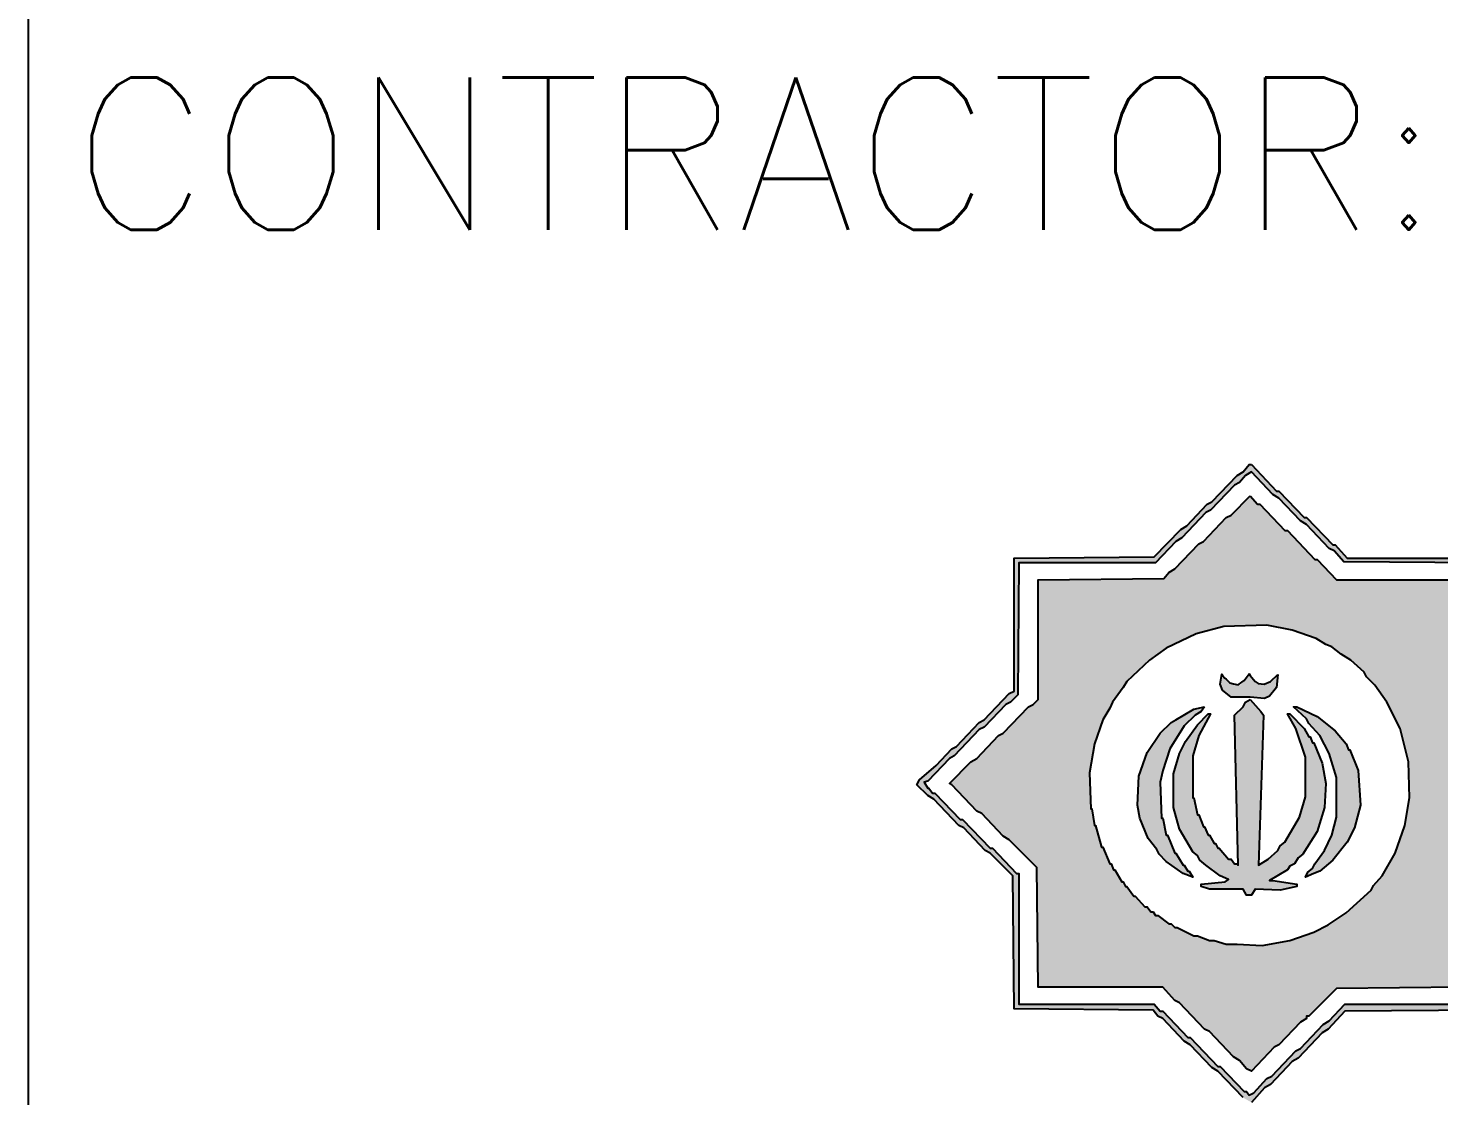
# Model space of a CAD drawing. Header units: inches. Extents: x 212980 to 238967, y -33384 to 2238.
# Drawn here: x 232077.6 to 232409, y -19064.2 to -18813.4 of the extents above; entities that cross this region are included whole.
import ezdxf
from ezdxf.enums import TextEntityAlignment as Align

# ---------------------------------------------------------------- set-up
doc = ezdxf.new("R2010")
doc.units = ezdxf.units.IN
doc.header["$LTSCALE"] = 15
doc.header["$MEASUREMENT"] = 0
doc.layers.add('CADRE', color=5, linetype='Continuous')
doc.layers.add('R2V', color=7, linetype='Continuous')
doc.styles.add('ROMANS', font='ROMANS.shx')

# ---------------------------------------------------------------- blocks, each defined once
blk = doc.blocks.new('logo NGL-3200')
at = {"linetype": 'Continuous'}
h = blk.add_hatch(color=86, dxfattribs=at)
h.dxf.hatch_style = 1
h.paths.add_polyline_path([(1.395349, -0.125), (1.424418, -0.107558), (1.534883, 0.008721), (1.558139, 0.020349), (1.558139, 0.037791), (1.465116, 0.130814), (1.453488, 0.130814), (1.319767, 0.270349), (1.308139, 0.270349), (1.19186, 0.392442), (1.180232, 0.392442), (1.098837, 0.479651), (1.093023, 0.479651), (1.087209, 1.125), (0.418604, 1.125), (0.360465, 1.188953), (0.348837, 1.188953), (0.22093, 1.322674), (0.209302, 1.322674), (0.087209, 1.450581), (0.075581, 1.450581), (-0.046512, 1.578488), (-0.05814, 1.578488), (-0.08721, 1.543605), (-0.116279, 1.526163), (-0.238372, 1.398256), (-0.261628, 1.386628), (-0.360465, 1.281977), (-0.389535, 1.264535), (-0.517442, 1.130814), (-1.197675, 1.125), (-1.197675, 0.479651), (-1.22093, 0.468023), (-1.343023, 0.340116), (-1.366279, 0.328488), (-1.476744, 0.212209), (-1.5, 0.200581), (-1.575582, 0.119186), (-1.656977, 0.049419), (-1.668605, 0.026163), (-1.616279, -0.026163), (-1.58721, -0.043605), (-1.465117, -0.171512), (-1.441861, -0.18314), (-1.33721, -0.293605), (-1.313954, -0.305233), (-1.203489, -0.415698), (-1.197675, -1.061047), (-0.523256, -1.06686), (-0.5, -1.09593), (-0.476744, -1.107558), (-0.372093, -1.218023), (-0.343023, -1.235465), (-0.238372, -1.34593), (-0.209303, -1.363372), (-0.08721, -1.491279), (-0.046512, -1.514535), (0.017442, -1.444767), (0.046511, -1.427326), (0.151163, -1.31686), (0.180232, -1.299419), (0.296511, -1.177326), (0.325581, -1.159884), (0.406977, -1.072674), (1.087209, -1.06686), (1.087209, -0.421512), (1.122093, -0.386628), (1.151163, -0.369186), (1.255814, -0.258721), (1.27907, -0.247093)])
h.paths.add_polyline_path([(1.296511, -0.194767), (1.273256, -0.206395), (1.156977, -0.328488), (1.133721, -0.340116), (1.069767, -0.40407), (1.063953, -1.037791), (0.406977, -1.037791), (0.331395, -1.119186), (0.302325, -1.136628), (0.19186, -1.252907), (0.168604, -1.264535), (0.052325, -1.386628), (0.02907, -1.398256), (-0.052836, -1.487607), (-0.069768, -1.462209), (-0.081396, -1.462209), (-0.197675, -1.340116), (-0.209303, -1.340116), (-0.343023, -1.200581), (-0.354651, -1.200581), (-0.476744, -1.072674), (-0.488372, -1.072674), (-0.517442, -1.037791), (-1.174419, -1.037791), (-1.174419, -0.40407), (-1.186047, -0.40407), (-1.302326, -0.281977), (-1.313954, -0.281977), (-1.447675, -0.142442), (-1.459303, -0.142442), (-1.581396, -0.014535), (-1.593023, -0.014535), (-1.610465, 0.008721), (-1.616279, 0.008721), (-1.633721, 0.037791), (-1.616279, 0.043605), (-1.511628, 0.15407), (-1.488372, 0.165698), (-1.366279, 0.293605), (-1.343023, 0.305233), (-1.238372, 0.415698), (-1.215117, 0.427326), (-1.180233, 0.462209), (-1.174419, 1.101744), (-0.511628, 1.101744), (-0.412791, 1.206395), (-0.383721, 1.223837), (-0.267442, 1.34593), (-0.244186, 1.357558), (-0.127907, 1.479651), (-0.104651, 1.491279), (-0.075582, 1.526163), (-0.046512, 1.543605), (0.058139, 1.43314), (0.087209, 1.415698), (0.19186, 1.305233), (0.22093, 1.287791), (0.331395, 1.171512), (0.354651, 1.159884), (0.401163, 1.107558), (1.063953, 1.101744), (1.063953, 0.473837), (1.156977, 0.380814), (1.180232, 0.369186), (1.302325, 0.241279), (1.325581, 0.229651), (1.447674, 0.101744), (1.47093, 0.090116), (1.52907, 0.031977), (1.430232, -0.06686), (1.406977, -0.078488)], flags=16)
h.paths.add_polyline_path([(1.337209, -0.037791), (1.308139, -0.055233), (1.19186, -0.177326), (1.16279, -0.194767), (1.063953, -0.299419), (1.040697, -0.311047), (0.976744, -0.375), (0.976744, -0.956395), (0.366279, -0.962209), (0.22093, -1.107558), (0.19186, -1.125), (0.087209, -1.235465), (0.063953, -1.247093), (-0.046512, -1.363372), (-0.069768, -1.351744), (-0.104651, -1.311047), (-0.133721, -1.293605), (-0.25, -1.171512), (-0.273256, -1.159884), (-0.395349, -1.031977), (-0.418605, -1.020349), (-0.476744, -0.956395), (-1.081396, -0.956395), (-1.08721, -0.375), (-1.22093, -0.241279), (-1.25, -0.223837), (-1.354651, -0.113372), (-1.377907, -0.101744), (-1.5, 0.026163), (-1.511628, 0.031977), (-1.406977, 0.136628), (-1.377907, 0.15407), (-1.273256, 0.264535), (-1.25, 0.276163), (-1.127907, 0.40407), (-1.104651, 0.415698), (-1.081396, 0.438953), (-1.081396, 1.020349), (-0.47093, 1.026163), (-0.447675, 1.055233), (-0.418605, 1.072674), (-0.302326, 1.194767), (-0.27907, 1.206395), (-0.168605, 1.322674), (-0.145349, 1.334302), (-0.052326, 1.427326), (-0.017442, 1.386628), (-0.005814, 1.386628), (0.116279, 1.258721), (0.127907, 1.258721), (0.261628, 1.119186), (0.273256, 1.119186), (0.366279, 1.020349), (0.976744, 1.020349), (0.982496, 0.439361), (1.087209, 0.328488), (1.098837, 0.328488), (1.22093, 0.200581), (1.232558, 0.200581), (1.360465, 0.06686), (1.372093, 0.06686), (1.401163, 0.026163)], flags=0)
h.paths.add_polyline_path([(0.72093, -0.037791), (0.697674, -0.171512), (0.651163, -0.305233), (0.587209, -0.415698), (0.546511, -0.462209), (0.534883, -0.485465), (0.41279, -0.59593), (0.325581, -0.65407), (0.255814, -0.688953), (0.139535, -0.729651), (0.005814, -0.752907), (-0.116279, -0.747093), (-0.168605, -0.747093), (-0.226744, -0.729651), (-0.25, -0.729651), (-0.30814, -0.706395), (-0.325582, -0.706395), (-0.406977, -0.665698), (-0.418605, -0.665698), (-0.436047, -0.648256), (-0.447675, -0.648256), (-0.5, -0.607558), (-0.511628, -0.607558), (-0.523256, -0.590116), (-0.534884, -0.590116), (-0.552326, -0.56686), (-0.563954, -0.56686), (-0.610465, -0.514535), (-0.616279, -0.514535), (-0.651163, -0.468023), (-0.656977, -0.468023), (-0.668605, -0.444767), (-0.674419, -0.444767), (-0.709303, -0.386628), (-0.715117, -0.386628), (-0.726744, -0.357558), (-0.732558, -0.357558), (-0.767442, -0.276163), (-0.773256, -0.276163), (-0.802326, -0.171512), (-0.80814, -0.171512), (-0.819768, -0.090116), (-0.825582, -0.090116), (-0.831396, 0.084302), (-0.80814, 0.223837), (-0.767442, 0.340116), (-0.732558, 0.398256), (-0.72093, 0.427326), (-0.668605, 0.497093), (-0.651163, 0.526163), (-0.540698, 0.630814), (-0.459303, 0.688953), (-0.313954, 0.758721), (-0.180233, 0.793605), (0.02907, 0.799419), (0.151163, 0.776163), (0.267442, 0.735465), (0.313953, 0.706395), (0.343023, 0.694767), (0.389535, 0.659884), (0.436046, 0.630814), (0.5, 0.572674), (0.511628, 0.549419), (0.552325, 0.508721), (0.610465, 0.427326), (0.674418, 0.299419), (0.715116, 0.136628)], flags=0)
h.paths.add_polyline_path([(0.482558, -0.072674), (0.453488, -0.18314), (0.418604, -0.252907), (0.348837, -0.340116), (0.284883, -0.392442), (0.255814, -0.40407), (0.215116, -0.421512), (0.226744, -0.398256), (0.25, -0.380814), (0.261628, -0.357558), (0.308139, -0.293605), (0.343023, -0.218023), (0.366279, -0.130814), (0.366279, 0.061047), (0.331395, 0.177326), (0.284883, 0.264535), (0.232558, 0.322674), (0.22093, 0.34593), (0.156977, 0.40407), (0.174418, 0.40407), (0.273256, 0.357558), (0.360465, 0.287791), (0.41279, 0.223837), (0.424418, 0.194767), (0.430232, 0.194767), (0.47093, 0.09593)], flags=0)
h.paths.add_polyline_path([(0.308139, -0.084302), (0.273256, -0.200581), (0.203488, -0.311047), (0.180232, -0.328488), (0.16279, -0.357558), (0.139535, -0.369186), (0.127907, -0.386628), (0.044185, -0.43686), (0.174418, -0.456395), (0.174418, -0.468023), (0.093023, -0.485465), (-0.02907, -0.479651), (-0.046512, -0.508721), (-0.069768, -0.508721), (-0.08721, -0.479651), (-0.25, -0.479651), (-0.290698, -0.468023), (-0.290698, -0.456395), (-0.174419, -0.444767), (-0.156977, -0.43314), (-0.197675, -0.415698), (-0.267442, -0.363372), (-0.296512, -0.340116), (-0.30814, -0.31686), (-0.331396, -0.299419), (-0.395349, -0.188953), (-0.424419, -0.084302), (-0.424419, 0.078488), (-0.395349, 0.177326), (-0.366279, 0.235465), (-0.30814, 0.31686), (-0.255814, 0.369186), (-0.244186, 0.369186), (-0.302326, 0.264535), (-0.331396, 0.165698), (-0.331396, -0.037791), (-0.325582, -0.037791), (-0.30814, -0.119186), (-0.302326, -0.119186), (-0.27907, -0.177326), (-0.273256, -0.177326), (-0.255814, -0.218023), (-0.25, -0.218023), (-0.226744, -0.258721), (-0.22093, -0.258721), (-0.209303, -0.281977), (-0.203489, -0.281977), (-0.156977, -0.334302), (-0.145349, -0.334302), (-0.127907, -0.357558), (-0.110605, -0.357558), (-0.127907, 0.363372), (-0.08721, 0.40407), (-0.075582, 0.427326), (-0.052326, 0.438953), (0.011768, 0.367739), (-0.011628, -0.363372), (0.034883, -0.334302), (0.081395, -0.293605), (0.093023, -0.270349), (0.116279, -0.252907), (0.186046, -0.130814), (0.215116, -0.031977), (0.215116, 0.159884), (0.168604, 0.299419), (0.127907, 0.369186), (0.139535, 0.369186), (0.209302, 0.299419), (0.232558, 0.258721), (0.238372, 0.258721), (0.25, 0.229651), (0.255814, 0.229651), (0.296511, 0.130814), (0.313953, 0.031977)], flags=0)
h.paths.add_polyline_path([(0.075581, 0.497093), (0.029844, 0.443733), (-0.052326, 0.450581), (-0.075582, 0.450581), (-0.145349, 0.450581), (-0.186047, 0.485465), (-0.197675, 0.514535), (-0.190431, 0.562267), (-0.186047, 0.555233), (-0.175797, 0.542801), (-0.168605, 0.537791), (-0.151163, 0.520349), (-0.133196, 0.515372), (-0.110265, 0.51098), (-0.081396, 0.531977), (-0.05756, 0.56347), (-0.052326, 0.555233), (-0.02907, 0.526163), (-0.013953, 0.516733), (0.014734, 0.513641), (0.046511, 0.526163), (0.081395, 0.561047)], flags=0)
h.paths.add_polyline_path([(-0.273256, 0.40407), (-0.290698, 0.380814), (-0.319768, 0.363372), (-0.372093, 0.311047), (-0.441861, 0.200581), (-0.476744, 0.09593), (-0.488372, 0.037791), (-0.482558, -0.136628), (-0.476744, -0.136628), (-0.459303, -0.218023), (-0.453489, -0.218023), (-0.418605, -0.305233), (-0.412791, -0.305233), (-0.377907, -0.363372), (-0.372093, -0.363372), (-0.354651, -0.392442), (-0.348837, -0.392442), (-0.331396, -0.421512), (-0.377907, -0.40407), (-0.459303, -0.34593), (-0.494186, -0.311047), (-0.505814, -0.287791), (-0.546512, -0.235465), (-0.58721, -0.136628), (-0.598837, -0.072674), (-0.593023, 0.06686), (-0.552326, 0.18314), (-0.488372, 0.276163), (-0.436047, 0.328488), (-0.412791, 0.340116), (-0.325582, 0.392442)], flags=0)
h = blk.add_hatch(color=86, dxfattribs=at)
h.dxf.hatch_style = 1
h.paths.add_polyline_path([(1.16279, -0.194767), (1.19186, -0.177326), (1.308139, -0.055233), (1.337209, -0.037791), (1.401163, 0.026163), (1.372093, 0.06686), (1.360465, 0.06686), (1.232558, 0.200581), (1.22093, 0.200581), (1.098837, 0.328488), (1.087209, 0.328488), (0.988372, 0.43314), (0.982558, 0.43314), (0.976744, 1.020349), (0.366279, 1.020349), (0.273256, 1.119186), (0.261628, 1.119186), (0.127907, 1.258721), (0.116279, 1.258721), (-0.005814, 1.386628), (-0.017442, 1.386628), (-0.052326, 1.427326), (-0.145349, 1.334302), (-0.168605, 1.322674), (-0.27907, 1.206395), (-0.302326, 1.194767), (-0.418605, 1.072674), (-0.447675, 1.055233), (-0.47093, 1.026163), (-1.081396, 1.020349), (-1.081396, 0.438953), (-1.104651, 0.415698), (-1.127907, 0.40407), (-1.25, 0.276163), (-1.273256, 0.264535), (-1.377907, 0.15407), (-1.406977, 0.136628), (-1.508518, 0.035087), (-1.377907, -0.101744), (-1.354651, -0.113372), (-1.25, -0.223837), (-1.22093, -0.241279), (-1.08721, -0.375), (-1.081396, -0.956395), (-0.476744, -0.956395), (-0.418605, -1.020349), (-0.395349, -1.031977), (-0.273256, -1.159884), (-0.25, -1.171512), (-0.133721, -1.293605), (-0.104651, -1.311047), (-0.069768, -1.351744), (-0.046512, -1.363372), (0.063953, -1.247093), (0.087209, -1.235465), (0.19186, -1.125), (0.22093, -1.107558), (0.22093, -1.09593), (0.232558, -1.09593), (0.366279, -0.962209), (0.976744, -0.956395), (0.976744, -0.375), (1.040697, -0.311047), (1.063953, -0.299419)])
h.paths.add_polyline_path([(0.72093, -0.037791), (0.697674, -0.171512), (0.651163, -0.305233), (0.587209, -0.415698), (0.546511, -0.462209), (0.534883, -0.485465), (0.41279, -0.59593), (0.325581, -0.65407), (0.255814, -0.688953), (0.139535, -0.729651), (0.005814, -0.752907), (-0.116279, -0.747093), (-0.168605, -0.747093), (-0.226744, -0.729651), (-0.25, -0.729651), (-0.30814, -0.706395), (-0.325582, -0.706395), (-0.406977, -0.665698), (-0.418605, -0.665698), (-0.436047, -0.648256), (-0.447675, -0.648256), (-0.5, -0.607558), (-0.511628, -0.607558), (-0.523256, -0.590116), (-0.534884, -0.590116), (-0.552326, -0.56686), (-0.563954, -0.56686), (-0.610465, -0.514535), (-0.616279, -0.514535), (-0.651163, -0.468023), (-0.656977, -0.468023), (-0.668605, -0.444767), (-0.674419, -0.444767), (-0.709303, -0.386628), (-0.715117, -0.386628), (-0.726744, -0.357558), (-0.732558, -0.357558), (-0.767442, -0.276163), (-0.773256, -0.276163), (-0.802326, -0.171512), (-0.80814, -0.171512), (-0.819768, -0.090116), (-0.825582, -0.090116), (-0.831396, 0.084302), (-0.80814, 0.223837), (-0.767442, 0.340116), (-0.732558, 0.398256), (-0.72093, 0.427326), (-0.668605, 0.497093), (-0.651163, 0.526163), (-0.540698, 0.630814), (-0.459303, 0.688953), (-0.313954, 0.758721), (-0.180233, 0.793605), (0.02907, 0.799419), (0.151163, 0.776163), (0.267442, 0.735465), (0.313953, 0.706395), (0.343023, 0.694767), (0.389535, 0.659884), (0.436046, 0.630814), (0.5, 0.572674), (0.511628, 0.549419), (0.552325, 0.508721), (0.610465, 0.427326), (0.674418, 0.299419), (0.715116, 0.136628)], flags=16)
h.paths.add_polyline_path([(0.482558, -0.072674), (0.453488, -0.18314), (0.418604, -0.252907), (0.348837, -0.340116), (0.284883, -0.392442), (0.255814, -0.40407), (0.215116, -0.421512), (0.226744, -0.398256), (0.25, -0.380814), (0.261628, -0.357558), (0.308139, -0.293605), (0.343023, -0.218023), (0.366279, -0.130814), (0.366279, 0.061047), (0.331395, 0.177326), (0.284883, 0.264535), (0.232558, 0.322674), (0.22093, 0.34593), (0.156977, 0.40407), (0.174418, 0.40407), (0.273256, 0.357558), (0.360465, 0.287791), (0.41279, 0.223837), (0.424418, 0.194767), (0.430232, 0.194767), (0.47093, 0.09593)], flags=0)
h.paths.add_polyline_path([(0.313953, 0.031977), (0.308139, -0.084302), (0.273256, -0.200581), (0.203488, -0.311047), (0.180232, -0.328488), (0.16279, -0.357558), (0.139535, -0.369186), (0.127907, -0.386628), (0.044185, -0.43686), (0.174418, -0.456395), (0.174418, -0.468023), (0.093023, -0.485465), (-0.02907, -0.479651), (-0.046512, -0.508721), (-0.069768, -0.508721), (-0.08721, -0.479651), (-0.25, -0.479651), (-0.290698, -0.468023), (-0.290698, -0.456395), (-0.174419, -0.444767), (-0.156977, -0.43314), (-0.197675, -0.415698), (-0.267442, -0.363372), (-0.296512, -0.340116), (-0.30814, -0.31686), (-0.331396, -0.299419), (-0.395349, -0.188953), (-0.424419, -0.084302), (-0.424419, 0.078488), (-0.395349, 0.177326), (-0.366279, 0.235465), (-0.30814, 0.31686), (-0.255814, 0.369186), (-0.244186, 0.369186), (-0.302326, 0.264535), (-0.331396, 0.165698), (-0.331396, -0.037791), (-0.325582, -0.037791), (-0.30814, -0.119186), (-0.302326, -0.119186), (-0.27907, -0.177326), (-0.273256, -0.177326), (-0.255814, -0.218023), (-0.25, -0.218023), (-0.226744, -0.258721), (-0.22093, -0.258721), (-0.209303, -0.281977), (-0.203489, -0.281977), (-0.156977, -0.334302), (-0.145349, -0.334302), (-0.127907, -0.357558), (-0.110605, -0.357558), (-0.127907, 0.363372), (-0.08721, 0.40407), (-0.075582, 0.427326), (-0.052326, 0.438953), (0.011768, 0.367739), (-0.011628, -0.363372), (0.034883, -0.334302), (0.081395, -0.293605), (0.093023, -0.270349), (0.116279, -0.252907), (0.186046, -0.130814), (0.215116, -0.031977), (0.215116, 0.159884), (0.168604, 0.299419), (0.127907, 0.369186), (0.139535, 0.369186), (0.209302, 0.299419), (0.232558, 0.258721), (0.238372, 0.258721), (0.25, 0.229651), (0.255814, 0.229651), (0.296511, 0.130814)], flags=0)
h.paths.add_polyline_path([(0.075581, 0.497093), (0.029844, 0.443733), (-0.052326, 0.450581), (-0.075582, 0.450581), (-0.145349, 0.450581), (-0.186047, 0.485465), (-0.197675, 0.514535), (-0.190431, 0.562267), (-0.186047, 0.555233), (-0.175797, 0.542801), (-0.168605, 0.537791), (-0.151163, 0.520349), (-0.133196, 0.515372), (-0.110265, 0.51098), (-0.081396, 0.531977), (-0.05756, 0.56347), (-0.052326, 0.555233), (-0.02907, 0.526163), (-0.013953, 0.516733), (0.014734, 0.513641), (0.046511, 0.526163), (0.081395, 0.561047)], flags=0)
h.paths.add_polyline_path([(-0.273256, 0.40407), (-0.290698, 0.380814), (-0.319768, 0.363372), (-0.372093, 0.311047), (-0.441861, 0.200581), (-0.476744, 0.09593), (-0.488372, 0.037791), (-0.482558, -0.136628), (-0.476744, -0.136628), (-0.459303, -0.218023), (-0.453489, -0.218023), (-0.418605, -0.305233), (-0.412791, -0.305233), (-0.377907, -0.363372), (-0.372093, -0.363372), (-0.354651, -0.392442), (-0.348837, -0.392442), (-0.331396, -0.421512), (-0.377907, -0.40407), (-0.459303, -0.34593), (-0.494186, -0.311047), (-0.505814, -0.287791), (-0.546512, -0.235465), (-0.58721, -0.136628), (-0.598837, -0.072674), (-0.593023, 0.06686), (-0.552326, 0.18314), (-0.488372, 0.276163), (-0.436047, 0.328488), (-0.412791, 0.340116), (-0.325582, 0.392442)], flags=0)
h = blk.add_hatch(color=253, dxfattribs=at)
h.dxf.hatch_style = 1
h.paths.add_polyline_path([(0.014734, 0.513641), (-0.02224, 0.517626), (-0.058219, 0.562599), (-0.098931, 0.508809), (-0.149263, 0.518449), (-0.168605, 0.537791), (-0.191704, 0.55388), (-0.197675, 0.514535), (-0.186047, 0.485465), (-0.145349, 0.450581), (-0.075582, 0.450581), (-0.052326, 0.450581), (0.017442, 0.444767), (0.040697, 0.456395), (0.075581, 0.497093), (0.081395, 0.561047), (0.046511, 0.526163)])
h = blk.add_hatch(color=253, dxfattribs=at)
h.dxf.hatch_style = 1
h.paths.add_polyline_path([(0.308139, -0.084302), (0.313953, 0.031977), (0.296511, 0.130814), (0.255814, 0.229651), (0.25, 0.229651), (0.238372, 0.258721), (0.232558, 0.258721), (0.209302, 0.299419), (0.139535, 0.369186), (0.127907, 0.369186), (0.168604, 0.299419), (0.215116, 0.159884), (0.215116, -0.031977), (0.186046, -0.130814), (0.116279, -0.252907), (0.093023, -0.270349), (0.081395, -0.293605), (0.034883, -0.334302), (-0.011628, -0.363372), (0.011628, 0.363372), (0, 0.380814), (-0.052326, 0.438953), (-0.075582, 0.427326), (-0.08721, 0.40407), (-0.127907, 0.363372), (-0.110465, -0.363372), (-0.116279, -0.357558), (-0.127907, -0.357558), (-0.145349, -0.334302), (-0.156977, -0.334302), (-0.203489, -0.281977), (-0.209303, -0.281977), (-0.22093, -0.258721), (-0.226744, -0.258721), (-0.25, -0.218023), (-0.255814, -0.218023), (-0.273256, -0.177326), (-0.27907, -0.177326), (-0.302326, -0.119186), (-0.30814, -0.119186), (-0.325582, -0.037791), (-0.331396, -0.037791), (-0.331396, 0.165698), (-0.302326, 0.264535), (-0.244186, 0.369186), (-0.255814, 0.369186), (-0.30814, 0.31686), (-0.366279, 0.235465), (-0.395349, 0.177326), (-0.424419, 0.078488), (-0.424419, -0.084302), (-0.395349, -0.188953), (-0.331396, -0.299419), (-0.30814, -0.31686), (-0.296512, -0.340116), (-0.267442, -0.363372), (-0.197675, -0.415698), (-0.156977, -0.43314), (-0.174419, -0.444767), (-0.290698, -0.456395), (-0.290698, -0.468023), (-0.25, -0.479651), (-0.08721, -0.479651), (-0.069768, -0.508721), (-0.046512, -0.508721), (-0.02907, -0.479651), (0.093023, -0.485465), (0.174418, -0.468023), (0.174418, -0.456395), (0.058139, -0.438953), (0.040697, -0.438953), (0.127907, -0.386628), (0.139535, -0.369186), (0.16279, -0.357558), (0.180232, -0.328488), (0.203488, -0.311047), (0.273256, -0.200581)])
h = blk.add_hatch(color=253, dxfattribs=at)
h.dxf.hatch_style = 1
h.paths.add_polyline_path([(-0.372093, 0.311047), (-0.319768, 0.363372), (-0.290698, 0.380814), (-0.273256, 0.40407), (-0.325582, 0.392442), (-0.412791, 0.340116), (-0.436047, 0.328488), (-0.488372, 0.276163), (-0.552326, 0.18314), (-0.593023, 0.06686), (-0.598837, -0.072674), (-0.58721, -0.136628), (-0.546512, -0.235465), (-0.505814, -0.287791), (-0.494186, -0.311047), (-0.459303, -0.34593), (-0.377907, -0.40407), (-0.331396, -0.421512), (-0.348837, -0.392442), (-0.354651, -0.392442), (-0.372093, -0.363372), (-0.377907, -0.363372), (-0.412791, -0.305233), (-0.418605, -0.305233), (-0.453489, -0.218023), (-0.459303, -0.218023), (-0.476744, -0.136628), (-0.482558, -0.136628), (-0.488372, 0.037791), (-0.476744, 0.09593), (-0.441861, 0.200581)])
h = blk.add_hatch(color=253, dxfattribs=at)
h.dxf.hatch_style = 1
h.paths.add_polyline_path([(0.482558, -0.072674), (0.47093, 0.09593), (0.430232, 0.194767), (0.424418, 0.194767), (0.41279, 0.223837), (0.360465, 0.287791), (0.273256, 0.357558), (0.174418, 0.40407), (0.156977, 0.40407), (0.22093, 0.34593), (0.232558, 0.322674), (0.284883, 0.264535), (0.331395, 0.177326), (0.366279, 0.061047), (0.366279, -0.130814), (0.343023, -0.218023), (0.308139, -0.293605), (0.261628, -0.357558), (0.25, -0.380814), (0.226744, -0.398256), (0.215116, -0.421512), (0.255814, -0.40407), (0.284883, -0.392442), (0.348837, -0.340116), (0.418604, -0.252907), (0.453488, -0.18314)])
at = {"layer": 'R2V', "color": 86}
for points in [[(-0.046512, 1.578488, 0), (0.075581, 1.450581, 0), (0.087209, 1.450581, 0), (0.209302, 1.322674, 0), (0.22093, 1.322674, 0), (0.348837, 1.188953, 0), (0.360465, 1.188953, 0), (0.418604, 1.125, 0), (1.087209, 1.125, 0)], [(1.087209, -1.06686, 0), (0.406977, -1.072674, 0), (0.325581, -1.159884, 0), (0.296511, -1.177326, 0), (0.180232, -1.299419, 0), (0.151163, -1.31686, 0), (0.046511, -1.427326, 0), (0.017442, -1.444767, 0), (-0.046512, -1.514535, 0)], [(-0.08721, -1.491279, 0), (-0.209303, -1.363372, 0), (-0.238372, -1.34593, 0), (-0.343023, -1.235465, 0), (-0.372093, -1.218023, 0), (-0.476744, -1.107558, 0), (-0.5, -1.09593, 0), (-0.523256, -1.06686, 0), (-1.197675, -1.061047, 0), (-1.203489, -0.415698, 0), (-1.313954, -0.305233, 0), (-1.33721, -0.293605, 0), (-1.441861, -0.18314, 0), (-1.465117, -0.171512, 0), (-1.58721, -0.043605, 0), (-1.616279, -0.026163, 0), (-1.668605, 0.026163, 0), (-1.656977, 0.049419, 0), (-1.575582, 0.119186, 0), (-1.5, 0.200581, 0), (-1.476744, 0.212209, 0), (-1.366279, 0.328488, 0), (-1.343023, 0.340116, 0), (-1.22093, 0.468023, 0), (-1.197675, 0.479651, 0), (-1.197675, 1.125, 0), (-0.517442, 1.130814, 0), (-0.389535, 1.264535, 0), (-0.360465, 1.281977, 0), (-0.261628, 1.386628, 0), (-0.238372, 1.398256, 0), (-0.116279, 1.526163, 0), (-0.08721, 1.543605, 0), (-0.05814, 1.578488, 0), (-0.046512, 1.578488, 0)], [(-0.046512, 1.543605, 0), (-0.075582, 1.526163, 0), (-0.104651, 1.491279, 0), (-0.127907, 1.479651, 0), (-0.244186, 1.357558, 0), (-0.267442, 1.34593, 0), (-0.383721, 1.223837, 0), (-0.412791, 1.206395, 0), (-0.511628, 1.101744, 0), (-1.174419, 1.101744, 0), (-1.180233, 0.462209, 0), (-1.215117, 0.427326, 0), (-1.238372, 0.415698, 0), (-1.343023, 0.305233, 0), (-1.366279, 0.293605, 0), (-1.488372, 0.165698, 0), (-1.511628, 0.15407, 0), (-1.616279, 0.043605, 0), (-1.633721, 0.037791, 0), (-1.616279, 0.008721, 0), (-1.610465, 0.008721, 0), (-1.593023, -0.014535, 0), (-1.581396, -0.014535, 0), (-1.459303, -0.142442, 0), (-1.447675, -0.142442, 0), (-1.313954, -0.281977, 0), (-1.302326, -0.281977, 0), (-1.186047, -0.40407, 0), (-1.174419, -0.40407, 0), (-1.174419, -1.037791, 0), (-0.517442, -1.037791, 0), (-0.488372, -1.072674, 0), (-0.476744, -1.072674, 0), (-0.354651, -1.200581, 0), (-0.343023, -1.200581, 0), (-0.209303, -1.340116, 0), (-0.197675, -1.340116, 0), (-0.081396, -1.462209, 0), (-0.069768, -1.462209, 0), (-0.05814, -1.479651, 0), (-0.034884, -1.468023, 0), (0.02907, -1.398256, 0), (0.052325, -1.386628, 0), (0.168604, -1.264535, 0), (0.19186, -1.252907, 0), (0.302325, -1.136628, 0), (0.331395, -1.119186, 0), (0.406977, -1.037791, 0), (1.063953, -1.037791, 0)], [(1.063953, 1.101744, 0), (0.401163, 1.107558, 0), (0.354651, 1.159884, 0), (0.331395, 1.171512, 0), (0.22093, 1.287791, 0), (0.19186, 1.305233, 0), (0.087209, 1.415698, 0), (0.058139, 1.43314, 0), (-0.046512, 1.543605, 0)], [(-0.052326, 1.427326, 0), (-0.017442, 1.386628, 0), (-0.005814, 1.386628, 0), (0.116279, 1.258721, 0), (0.127907, 1.258721, 0), (0.261628, 1.119186, 0), (0.273256, 1.119186, 0), (0.366279, 1.020349, 0), (0.976744, 1.020349, 0)], [(0.976744, -0.956395, 0), (0.366279, -0.962209, 0), (0.232558, -1.09593, 0), (0.22093, -1.09593, 0), (0.22093, -1.107558, 0), (0.19186, -1.125, 0), (0.087209, -1.235465, 0), (0.063953, -1.247093, 0), (-0.046512, -1.363372, 0), (-0.069768, -1.351744, 0), (-0.104651, -1.311047, 0), (-0.133721, -1.293605, 0), (-0.25, -1.171512, 0), (-0.273256, -1.159884, 0), (-0.395349, -1.031977, 0), (-0.418605, -1.020349, 0), (-0.476744, -0.956395, 0), (-1.081396, -0.956395, 0), (-1.08721, -0.375, 0), (-1.22093, -0.241279, 0), (-1.25, -0.223837, 0), (-1.354651, -0.113372, 0), (-1.377907, -0.101744, 0), (-1.5, 0.026163, 0), (-1.511628, 0.031977, 0), (-1.406977, 0.136628, 0), (-1.377907, 0.15407, 0), (-1.273256, 0.264535, 0), (-1.25, 0.276163, 0), (-1.127907, 0.40407, 0), (-1.104651, 0.415698, 0), (-1.081396, 0.438953, 0), (-1.081396, 1.020349, 0), (-0.47093, 1.026163, 0), (-0.447675, 1.055233, 0), (-0.418605, 1.072674, 0), (-0.302326, 1.194767, 0), (-0.27907, 1.206395, 0), (-0.168605, 1.322674, 0), (-0.145349, 1.334302, 0), (-0.052326, 1.427326, 0)], [(0.02907, 0.799419, 0), (-0.180233, 0.793605, 0), (-0.313954, 0.758721, 0), (-0.459303, 0.688953, 0), (-0.540698, 0.630814, 0), (-0.651163, 0.526163, 0), (-0.668605, 0.497093, 0), (-0.72093, 0.427326, 0), (-0.732558, 0.398256, 0), (-0.767442, 0.340116, 0), (-0.80814, 0.223837, 0), (-0.831396, 0.084302, 0), (-0.825582, -0.090116, 0), (-0.819768, -0.090116, 0), (-0.80814, -0.171512, 0), (-0.802326, -0.171512, 0), (-0.773256, -0.276163, 0), (-0.767442, -0.276163, 0), (-0.732558, -0.357558, 0), (-0.726744, -0.357558, 0), (-0.715117, -0.386628, 0), (-0.709303, -0.386628, 0), (-0.674419, -0.444767, 0), (-0.668605, -0.444767, 0), (-0.656977, -0.468023, 0), (-0.651163, -0.468023, 0), (-0.616279, -0.514535, 0), (-0.610465, -0.514535, 0), (-0.563954, -0.56686, 0), (-0.552326, -0.56686, 0), (-0.534884, -0.590116, 0), (-0.523256, -0.590116, 0), (-0.511628, -0.607558, 0), (-0.5, -0.607558, 0), (-0.447675, -0.648256, 0), (-0.436047, -0.648256, 0), (-0.418605, -0.665698, 0), (-0.406977, -0.665698, 0), (-0.325582, -0.706395, 0), (-0.30814, -0.706395, 0), (-0.25, -0.729651, 0), (-0.226744, -0.729651, 0), (-0.168605, -0.747093, 0), (-0.116279, -0.747093, 0), (0.005814, -0.752907, 0), (0.139535, -0.729651, 0), (0.255814, -0.688953, 0), (0.325581, -0.65407, 0), (0.41279, -0.59593, 0), (0.534883, -0.485465, 0), (0.546511, -0.462209, 0), (0.587209, -0.415698, 0), (0.651163, -0.305233, 0), (0.697674, -0.171512, 0), (0.72093, -0.037791, 0), (0.715116, 0.136628, 0), (0.674418, 0.299419, 0), (0.610465, 0.427326, 0), (0.552325, 0.508721, 0), (0.511628, 0.549419, 0), (0.5, 0.572674, 0), (0.436046, 0.630814, 0), (0.389535, 0.659884, 0), (0.343023, 0.694767, 0), (0.313953, 0.706395, 0), (0.267442, 0.735465, 0), (0.151163, 0.776163, 0), (0.02907, 0.799419, 0)]]:
    blk.add_polyline3d(points, dxfattribs=at)
at = {"layer": 'R2V', "color": 253}
for points in [[(0.081395, 0.561047, 0), (0.075581, 0.497093, 0), (0.040697, 0.456395, 0), (0.017442, 0.444767, 0), (-0.052326, 0.450581, 0), (-0.075582, 0.450581, 0), (-0.145349, 0.450581, 0), (-0.186047, 0.485465, 0), (-0.197675, 0.514535, 0), (-0.190431, 0.562267, 0), (-0.186047, 0.555233, 0), (-0.175797, 0.542801, 0), (-0.168605, 0.537791, 0), (-0.151163, 0.520349, 0), (-0.133196, 0.515372, 0), (-0.110265, 0.51098, 0), (-0.081396, 0.531977, 0), (-0.05756, 0.56347, 0), (-0.052326, 0.555233, 0), (-0.02907, 0.526163, 0), (-0.013953, 0.516733, 0), (0.014734, 0.513641, 0), (0.046511, 0.526163, 0), (0.081395, 0.561047, 0)], [(-0.052326, 0.438953, 0), (0, 0.380814, 0), (0.011628, 0.363372, 0), (-0.011628, -0.363372, 0), (0.034883, -0.334302, 0), (0.081395, -0.293605, 0), (0.093023, -0.270349, 0), (0.116279, -0.252907, 0), (0.186046, -0.130814, 0), (0.215116, -0.031977, 0), (0.215116, 0.159884, 0), (0.168604, 0.299419, 0), (0.127907, 0.369186, 0), (0.139535, 0.369186, 0), (0.209302, 0.299419, 0), (0.232558, 0.258721, 0), (0.238372, 0.258721, 0), (0.25, 0.229651, 0), (0.255814, 0.229651, 0), (0.296511, 0.130814, 0), (0.313953, 0.031977, 0), (0.308139, -0.084302, 0), (0.273256, -0.200581, 0), (0.203488, -0.311047, 0), (0.180232, -0.328488, 0), (0.16279, -0.357558, 0), (0.139535, -0.369186, 0), (0.127907, -0.386628, 0), (0.040697, -0.438953, 0), (0.058139, -0.438953, 0), (0.174418, -0.456395, 0), (0.174418, -0.468023, 0), (0.093023, -0.485465, 0), (-0.02907, -0.479651, 0), (-0.046512, -0.508721, 0), (-0.069768, -0.508721, 0), (-0.08721, -0.479651, 0), (-0.25, -0.479651, 0), (-0.290698, -0.468023, 0), (-0.290698, -0.456395, 0), (-0.174419, -0.444767, 0), (-0.156977, -0.43314, 0), (-0.197675, -0.415698, 0), (-0.267442, -0.363372, 0), (-0.296512, -0.340116, 0), (-0.30814, -0.31686, 0), (-0.331396, -0.299419, 0), (-0.395349, -0.188953, 0), (-0.424419, -0.084302, 0), (-0.424419, 0.078488, 0), (-0.395349, 0.177326, 0), (-0.366279, 0.235465, 0), (-0.30814, 0.31686, 0), (-0.255814, 0.369186, 0), (-0.244186, 0.369186, 0), (-0.302326, 0.264535, 0), (-0.331396, 0.165698, 0), (-0.331396, -0.037791, 0), (-0.325582, -0.037791, 0), (-0.30814, -0.119186, 0), (-0.302326, -0.119186, 0), (-0.27907, -0.177326, 0), (-0.273256, -0.177326, 0), (-0.255814, -0.218023, 0), (-0.25, -0.218023, 0), (-0.226744, -0.258721, 0), (-0.22093, -0.258721, 0), (-0.209303, -0.281977, 0), (-0.203489, -0.281977, 0), (-0.156977, -0.334302, 0), (-0.145349, -0.334302, 0), (-0.127907, -0.357558, 0), (-0.116279, -0.357558, 0), (-0.110465, -0.363372, 0), (-0.127907, 0.363372, 0), (-0.08721, 0.40407, 0), (-0.075582, 0.427326, 0), (-0.052326, 0.438953, 0)], [(-0.273256, 0.40407, 0), (-0.290698, 0.380814, 0), (-0.319768, 0.363372, 0), (-0.372093, 0.311047, 0), (-0.441861, 0.200581, 0), (-0.476744, 0.09593, 0), (-0.488372, 0.037791, 0), (-0.482558, -0.136628, 0), (-0.476744, -0.136628, 0), (-0.459303, -0.218023, 0), (-0.453489, -0.218023, 0), (-0.418605, -0.305233, 0), (-0.412791, -0.305233, 0), (-0.377907, -0.363372, 0), (-0.372093, -0.363372, 0), (-0.354651, -0.392442, 0), (-0.348837, -0.392442, 0), (-0.331396, -0.421512, 0), (-0.377907, -0.40407, 0), (-0.459303, -0.34593, 0), (-0.494186, -0.311047, 0), (-0.505814, -0.287791, 0), (-0.546512, -0.235465, 0), (-0.58721, -0.136628, 0), (-0.598837, -0.072674, 0), (-0.593023, 0.06686, 0), (-0.552326, 0.18314, 0), (-0.488372, 0.276163, 0), (-0.436047, 0.328488, 0), (-0.412791, 0.340116, 0), (-0.325582, 0.392442, 0), (-0.273256, 0.40407, 0)], [(0.174418, 0.40407, 0), (0.273256, 0.357558, 0), (0.360465, 0.287791, 0), (0.41279, 0.223837, 0), (0.424418, 0.194767, 0), (0.430232, 0.194767, 0), (0.47093, 0.09593, 0), (0.482558, -0.072674, 0), (0.453488, -0.18314, 0), (0.418604, -0.252907, 0), (0.348837, -0.340116, 0), (0.284883, -0.392442, 0), (0.255814, -0.40407, 0), (0.215116, -0.421512, 0), (0.226744, -0.398256, 0), (0.25, -0.380814, 0), (0.261628, -0.357558, 0), (0.308139, -0.293605, 0), (0.343023, -0.218023, 0), (0.366279, -0.130814, 0), (0.366279, 0.061047, 0), (0.331395, 0.177326, 0), (0.284883, 0.264535, 0), (0.232558, 0.322674, 0), (0.22093, 0.34593, 0), (0.156977, 0.40407, 0), (0.174418, 0.40407, 0)]]:
    blk.add_polyline3d(points, dxfattribs=at)
blk = doc.blocks.new('KADR')
at = {"layer": 'CADRE'}
blk.add_line((237747.85, -2730.8), (237747.85, -7100.92), dxfattribs=at)
at = {"linetype": 'Continuous', "xscale": 93.1855787008933, "yscale": 93.1855787008933, "zscale": 93.1855787008933}
blk.add_blockref('logo NGL-3200', (238305.07, -4304.66), dxfattribs=at)
at = {"layer": 'CADRE', "color": 3, "style": 'ROMANS'}
blk.add_text('CONTRACTOR:', height=68.7592, dxfattribs=at).set_placement((237767.74, -4017), align=Align.MIDDLE_LEFT)

msp = doc.modelspace()

# ---------------------------------------------------------------- block references
at = {"color": 11, "xscale": 0.5198400000000001, "yscale": 0.5198400000000001, "zscale": 0.5198400000000001}
msp.add_blockref('KADR', (108486.73, -16754.63), dxfattribs=at)

doc.saveas('drawing.dxf')
